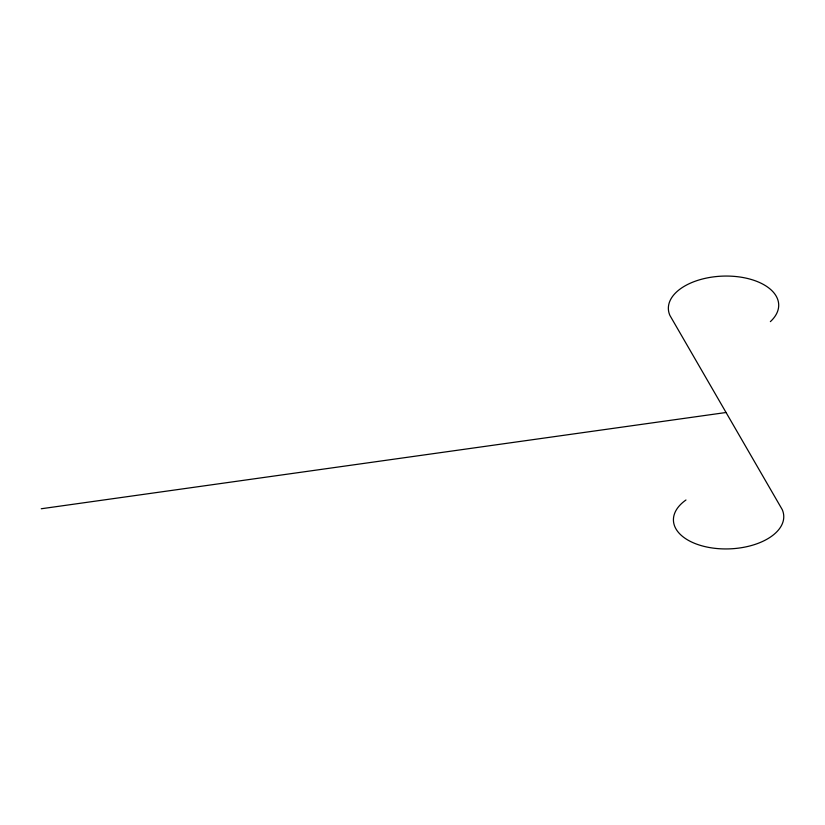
<?xml version="1.0" encoding="UTF-8"?>
<svg xmlns="http://www.w3.org/2000/svg" width="825" height="825" viewBox="0 0 825 825"><rect width="100%" height="100%" fill="white"/><g stroke="black" fill="none" stroke-linecap="round" stroke-linejoin="round"><path stroke-width="1.24" d="M41.25 508.757L726.062 412.5M770.364 321.637A55.203 30.628 -2.3 0 0 732.332 276.241A55.203 30.628 -2.3 0 0 669.9 315.418L782.224 509.582A55.203 30.628 -2.3 0 1 716.255 548.47A55.203 30.628 -2.3 0 1 685.967 499.991"/></g></svg>
